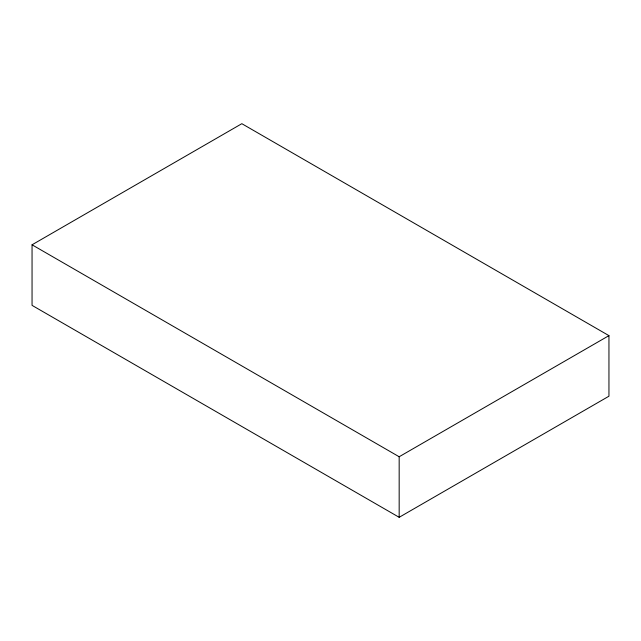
<?xml version="1.0" encoding="UTF-8"?>
<svg xmlns="http://www.w3.org/2000/svg" width="641" height="641" viewBox="0 0 641 641"><rect width="100%" height="100%" fill="white"/><g stroke="black" fill="none" stroke-linecap="round" stroke-linejoin="round"><path stroke-width="0.96" d="M32.05 244.798L241.833 123.689L608.95 335.636L608.95 396.202L399.167 517.311L32.05 305.364L32.05 244.798L399.167 456.753L608.95 335.636M399.167 456.753L399.167 517.311"/></g></svg>
